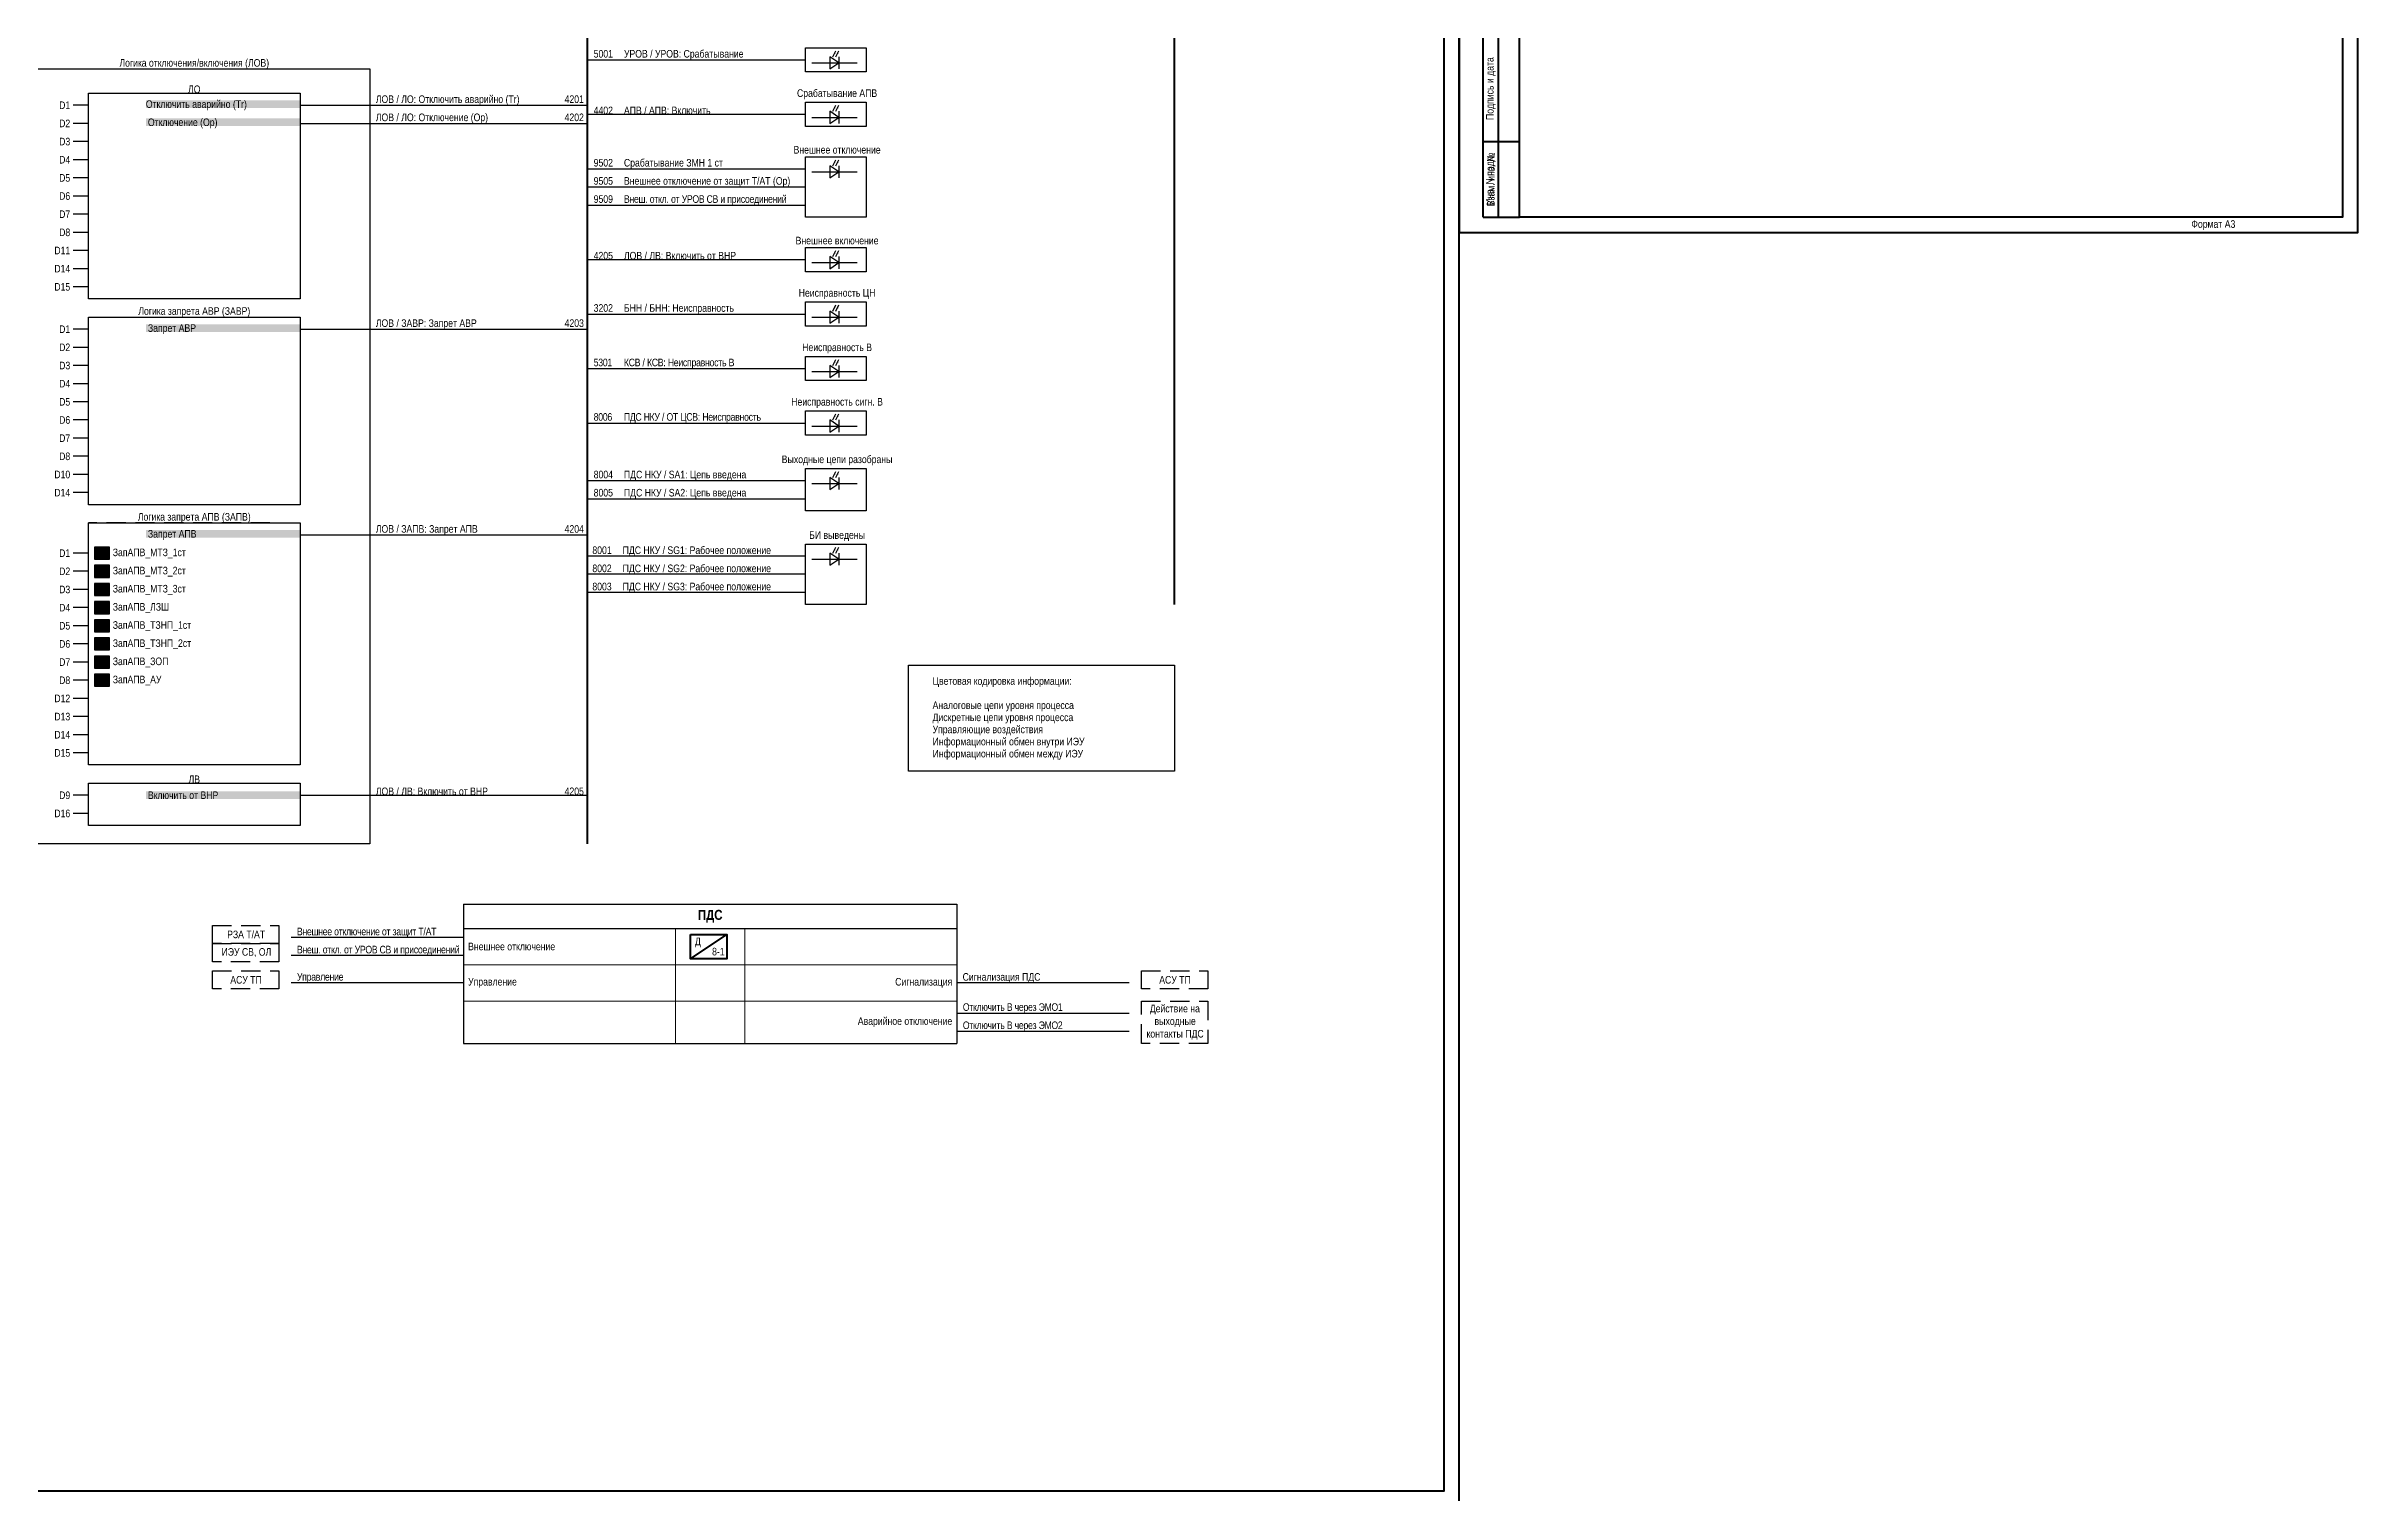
# Model space of a CAD drawing. Header units: millimetres. Extents: x 2179 to 12176, y -20554 to -12004.
# Drawn here: x 11412 to 12176, y -13821 to -13344 of the extents above; entities that cross this region are included whole.
import ezdxf
from ezdxf.enums import TextEntityAlignment as Align

# ---------------------------------------------------------------- set-up
doc = ezdxf.new("R2010")
doc.units = ezdxf.units.MM
doc.linetypes.add('штриховая2', pattern=[9.525, 6.35, -3.175])
for name, color, linetype, lineweight in [('GOOSE', 224, 'Continuous', 30), ('MMS', 190, 'Continuous', 30), ('Внутренняя шина', 4, 'Continuous', 70), ('Вход-Аналоги', 5, 'Continuous', 30), ('Линии связи', 75, 'Continuous', 30), ('Основная', 7, 'Continuous', 30), ('Основная прерывистая', 7, 'штриховая2', 30), ('Основная сплошная', 7, 'Continuous', 30), ('Отключение_включение', 1, 'Continuous', 30), ('Сигналы внутр.', 13, 'Continuous', 30), ('Толстая', 7, 'Continuous', 53), ('Цепи внешние', 134, 'Continuous', 30)]:
    doc.layers.add(name, color=color, linetype=linetype, lineweight=lineweight)
doc.layers.add('Рамка внешняя', color=8, linetype='Continuous', lineweight=40, plot=False)
doc.styles.add('2.5_Gost_RD', font='ARIALN.TTF', dxfattribs={"height": 2.5})
doc.styles.add('Narrow', font='ARIALN.TTF')
doc.styles.add('Табл дан', font='ARIALN.TTF')
doc.styles.add('Табл загол', font='ARIALNB.TTF')

# ---------------------------------------------------------------- blocks, each defined once
blk = doc.blocks.new('SW.2')
at = {"true_color": 0xadddf7}
h = blk.add_hatch(color=141, dxfattribs=at)
h.dxf.hatch_style = 1
h.paths.add_polyline_path([(5, 2), (0, 2), (0, -2), (5, -2)])
blk.add_lwpolyline([(5, 2), (0, 2), (0, -2), (5, -2)], close=True)
for points in [[(1, 0), (2, 0)], [(2, 0), (3, 1)], [(3, 0), (4, 0)]]:
    blk.add_lwpolyline(points)
blk = doc.blocks.new('*U90')
blk.add_lwpolyline([(0, 0), (1189, 0), (1189, 841), (0, 841)], close=True)
at = {"lineweight": 50}
blk.add_lwpolyline([(20, 836), (1184, 836), (1184, 5), (20, 5)], close=True, dxfattribs=at)
at = {"style": '2.5_Gost_RD', "flags": 8}
blk.add_attdef('ФОРМАТ', text='', height=2.5, dxfattribs=at).set_placement((1134, 4), align=Align.TOP_LEFT)
blk = doc.blocks.new('*T154')
at = {"layer": 'Основная', "color": 0, "linetype": 'ByBlock', "lineweight": -2, "transparency": 16777216}
for p, q in [((0, 0), (163, 0)), ((0, 0), (0, -8)), ((163, 0), (163, -8))]:
    blk.add_line(p, q, dxfattribs=at)
at = {"layer": 'Основная', "color": 0, "linetype": 'ByBlock', "lineweight": 30, "transparency": 16777216}
for p, q in [((0, -8), (163, -8)), ((0, -8), (0, -46)), ((163, -8), (163, -46)), ((0, -46), (163, -46))]:
    blk.add_line(p, q, dxfattribs=at)
at = {"layer": 'Основная', "color": 0, "linetype": 'ByBlock', "lineweight": 18, "transparency": 16777216}
for p, q in [((70, -8), (70, -46)), ((93, -8), (93, -46)), ((0, -20), (163, -20)), ((0, -32), (163, -32))]:
    blk.add_line(p, q, dxfattribs=at)
at = {"layer": 'Основная', "color": 0, "transparency": 16777216}
for s, insert, char_height, width, attachment_point, style in [('{\\C256;ПДС}', (81.5, -4), 3.3, 160, 5, 'Табл загол'), ('Внешнее отключение', (1.5, -14), 2.5, 67, 4, 'Табл дан'), ('Управление', (1.5, -26), 2.5, 67, 4, 'Табл дан'), ('Сигнализация ', (161.5, -26), 2.5, 67, 6, 'Табл дан'), ('Аварийное отключение', (161.5, -39), 2.5, 67, 6, 'Табл дан')]:
    blk.add_mtext(s, dxfattribs=dict(at, insert=insert, char_height=char_height, width=width, attachment_point=attachment_point, style=style))
blk = doc.blocks.new('*T86')
at = {"color": 0, "linetype": 'ByBlock', "lineweight": 50, "transparency": 16777216}
for p, q in [((0, 0), (0, 85)), ((0, 85), (12, 85)), ((5, 0), (5, 85)), ((12, 0), (12, 85)), ((0, 60), (12, 60)), ((0, 25), (12, 25)), ((0, 0), (12, 0))]:
    blk.add_line(p, q, dxfattribs=at)
at = {"color": 0, "transparency": 16777216, "char_height": 2.5, "attachment_point": 5, "rotation": 90, "style": '2.5_Gost_RD'}
for s, insert, width in [('Инв. № подл.', (2.5, 72.5), 23), ('Подпись и дата', (2.5, 42.5), 33), ('Взам. инв. №', (2.5, 12.5), 23)]:
    blk.add_mtext(s, dxfattribs=dict(at, insert=insert, width=width))
blk = doc.blocks.new('*T87')
at = {"color": 0, "linetype": 'ByBlock', "lineweight": 50, "transparency": 16777216}
for p, q in [((0, 0), (0, 65)), ((0, 65), (20, 65)), ((5, 0), (5, 65)), ((20, 0), (20, 65)), ((5, 55), (20, 55)), ((5, 40), (20, 40)), ((5, 20), (20, 20)), ((0, 0), (20, 0))]:
    blk.add_line(p, q, dxfattribs=at)
at = {"color": 0, "linetype": 'ByBlock', "lineweight": -2, "transparency": 16777216}
for p, q in [((10, 0), (10, 65)), ((15, 0), (15, 65))]:
    blk.add_line(p, q, dxfattribs=at)
at = {"color": 0, "transparency": 16777216, "insert": (2.5, 1), "char_height": 2.5, "width": 63, "attachment_point": 4, "rotation": 90, "style": '2.5_Gost_RD'}
blk.add_mtext('Согласовано', dxfattribs=at)
blk = doc.blocks.new('*T88')
at = {"color": 0, "linetype": 'ByBlock', "lineweight": 50, "transparency": 16777216}
for p, q in [((0, 0), (0, 145)), ((0, 145), (12, 145)), ((5, 0), (5, 145)), ((12, 0), (12, 145)), ((0, 110), (12, 110)), ((0, 85), (12, 85)), ((0, 60), (12, 60)), ((0, 25), (12, 25)), ((0, 0), (12, 0))]:
    blk.add_line(p, q, dxfattribs=at)
at = {"color": 0, "transparency": 16777216, "char_height": 2.5, "attachment_point": 5, "rotation": 90, "style": '2.5_Gost_RD'}
for s, insert, width in [('{\\C256;Подпись и дата}', (2.5, 127.5), 33), ('{\\C256;Инв. N дубл.}', (2.5, 97.5), 23), ('{\\C256;Взам. инв. N}', (2.5, 72.5), 23), ('Подпись и дата', (2.5, 42.5), 33), ('Инв. N подл.', (2.5, 12.5), 23)]:
    blk.add_mtext(s, dxfattribs=dict(at, insert=insert, width=width))
blk = doc.blocks.new('*U85')
blk.add_lwpolyline([(0, 0), (297, 0), (297, 420), (0, 420)], close=True)
at = {"lineweight": 50}
blk.add_lwpolyline([(20, 415), (292, 415), (292, 5), (20, 5)], close=True, dxfattribs=at)
for name, p in [('*T87', (0, 90)), ('*T88', (8, 5)), ('*T86', (8, 5))]:
    blk.add_blockref(name, p)
at = {"style": '2.5_Gost_RD', "flags": 8}
blk.add_attdef('ФОРМАТ', text='', height=2.5, dxfattribs=at).set_placement((242, 4), align=Align.TOP_LEFT)

msp = doc.modelspace()

# ---------------------------------------------------------------- linework, layer by layer
at = {"layer": 'Внутренняя шина'}
for points in [[(11591, -13607), (11591, -13104)], [(11785, -13528), (11785, -13104)]]:
    msp.add_lwpolyline(points, dxfattribs=at)
at = {"layer": 'Линии связи'}
for points in [[(11591, -13348), (11663, -13348)], [(11496, -13363), (11591, -13363)], [(11591, -13366), (11663, -13366)], [(11496, -13369), (11591, -13369)], [(11591, -13384), (11663, -13384)], [(11591, -13390), (11663, -13390)], [(11591, -13396), (11663, -13396)], [(11591, -13414), (11663, -13414)], [(11496, -13437), (11591, -13437)], [(11591, -13432), (11663, -13432)], [(11591, -13450), (11663, -13450)], [(11591, -13468), (11663, -13468)], [(11591, -13487), (11663, -13487)], [(11591, -13493), (11663, -13493)], [(11496, -13505), (11591, -13505)], [(11663, -13512), (11591, -13512)], [(11663, -13518), (11591, -13518)], [(11663, -13524), (11591, -13524)], [(11496, -13591), (11591, -13591)], [(11550, -13638), (11493, -13638)], [(11550, -13644), (11493, -13644)], [(11550, -13653), (11493, -13653)], [(11770, -13653), (11713, -13653)], [(11713, -13663), (11770, -13663)], [(11713, -13669), (11770, -13669)]]:
    msp.add_lwpolyline(points, dxfattribs=at)
at = {"layer": 'Основная'}
for points in [[(11663, -13344), (11683, -13344), (11683, -13352), (11663, -13352)], [(11403, -13351), (11519, -13351), (11519, -13607), (11403, -13607)], [(11426, -13359), (11496, -13359), (11496, -13427), (11426, -13427)], [(11663, -13362), (11683, -13362), (11683, -13370), (11663, -13370)], [(11663, -13380), (11683, -13380), (11683, -13400), (11663, -13400)], [(11663, -13410), (11683, -13410), (11683, -13418), (11663, -13418)], [(11663, -13428), (11683, -13428), (11683, -13436), (11663, -13436)], [(11426, -13433), (11496, -13433), (11496, -13495), (11426, -13495)], [(11663, -13446), (11683, -13446), (11683, -13454), (11663, -13454)], [(11663, -13464), (11683, -13464), (11683, -13472), (11663, -13472)], [(11663, -13483), (11683, -13483), (11683, -13497), (11663, -13497)], [(11426, -13501), (11496, -13501), (11496, -13581), (11426, -13581)], [(11663, -13508), (11683, -13508), (11683, -13528), (11663, -13528)], [(11426, -13587), (11496, -13587), (11496, -13601), (11426, -13601)]]:
    msp.add_lwpolyline(points, close=True, dxfattribs=at)
for points in [[(11426, -13363), (11421, -13363)], [(11426, -13369), (11421, -13369)], [(11426, -13375), (11421, -13375)], [(11426, -13381), (11421, -13381)], [(11426, -13387), (11421, -13387)], [(11426, -13393), (11421, -13393)], [(11426, -13399), (11421, -13399)], [(11426, -13405), (11421, -13405)], [(11426, -13411), (11421, -13411)], [(11426, -13417), (11421, -13417)], [(11426, -13423), (11421, -13423)], [(11426, -13437), (11421, -13437)], [(11426, -13443), (11421, -13443)], [(11426, -13449), (11421, -13449)], [(11426, -13455), (11421, -13455)], [(11426, -13461), (11421, -13461)], [(11426, -13467), (11421, -13467)], [(11426, -13473), (11421, -13473)], [(11426, -13479), (11421, -13479)], [(11426, -13485), (11421, -13485)], [(11426, -13491), (11421, -13491)], [(11426, -13511), (11421, -13511)], [(11426, -13517), (11421, -13517)], [(11426, -13523), (11421, -13523)], [(11426, -13529), (11421, -13529)], [(11426, -13535), (11421, -13535)], [(11426, -13541), (11421, -13541)], [(11426, -13547), (11421, -13547)], [(11426, -13553), (11421, -13553)], [(11426, -13559), (11421, -13559)], [(11426, -13565), (11421, -13565)], [(11426, -13571), (11421, -13571)], [(11426, -13577), (11421, -13577)], [(11426, -13591), (11421, -13591)], [(11426, -13597), (11421, -13597)]]:
    msp.add_lwpolyline(points, dxfattribs=at)
at = {"layer": 'Основная прерывистая'}
msp.add_lwpolyline([(11486, -13501), (11426, -13501)], dxfattribs=at)
at = {"layer": 'Основная сплошная'}
for points in [[(11672.06, -13347), (11673.06, -13345)], [(11673.06, -13347), (11674.06, -13345)], [(11665.06, -13349), (11680.06, -13349)], [(11671.06, -13347), (11671.06, -13351), (11674.06, -13349), (11671.06, -13347)], [(11674.06, -13347), (11674.06, -13351)], [(11665.06, -13367), (11680.06, -13367)], [(11671.06, -13365), (11671.06, -13369), (11674.06, -13367), (11671.06, -13365)], [(11672.06, -13365), (11673.06, -13363)], [(11673.06, -13365), (11674.06, -13363)], [(11674.06, -13365), (11674.06, -13369)], [(11671.06, -13383), (11671.06, -13387), (11674.06, -13385), (11671.06, -13383)], [(11672.06, -13383), (11673.06, -13381)], [(11673.06, -13383), (11674.06, -13381)], [(11674.06, -13383), (11674.06, -13387)], [(11665.06, -13385), (11680.06, -13385)], [(11671.06, -13413), (11671.06, -13417), (11674.06, -13415), (11671.06, -13413)], [(11672.06, -13413), (11673.06, -13411)], [(11673.06, -13413), (11674.06, -13411)], [(11674.06, -13413), (11674.06, -13417)], [(11665.06, -13415), (11680.06, -13415)], [(11672.06, -13431), (11673.06, -13429)], [(11673.06, -13431), (11674.06, -13429)], [(11665.06, -13433), (11680.06, -13433)], [(11671.06, -13431), (11671.06, -13435), (11674.06, -13433), (11671.06, -13431)], [(11674.06, -13431), (11674.06, -13435)], [(11665.06, -13451), (11680.06, -13451)], [(11671.06, -13449), (11671.06, -13453), (11674.06, -13451), (11671.06, -13449)], [(11672.06, -13449), (11673.06, -13447)], [(11673.06, -13449), (11674.06, -13447)], [(11674.06, -13449), (11674.06, -13453)], [(11671.06, -13467), (11671.06, -13471), (11674.06, -13469), (11671.06, -13467)], [(11672.06, -13467), (11673.06, -13465)], [(11673.06, -13467), (11674.06, -13465)], [(11674.06, -13467), (11674.06, -13471)], [(11665.06, -13469), (11680.06, -13469)], [(11665.06, -13488), (11680.06, -13488)], [(11671.06, -13486), (11671.06, -13490), (11674.06, -13488), (11671.06, -13486)], [(11672.06, -13486), (11673.06, -13484)], [(11673.06, -13486), (11674.06, -13484)], [(11674.06, -13486), (11674.06, -13490)], [(11665.06, -13513), (11680.06, -13513)], [(11671.06, -13511), (11671.06, -13515), (11674.06, -13513), (11671.06, -13511)], [(11672.06, -13511), (11673.06, -13509)], [(11673.06, -13511), (11674.06, -13509)], [(11674.06, -13511), (11674.06, -13515)]]:
    msp.add_lwpolyline(points, dxfattribs=at)
for points in [[(11672.56, -13346, 0.5, 0, 0), (11673.06, -13345, 0, 0, 0)], [(11673.56, -13346, 0.5, 0, 0), (11674.06, -13345, 0, 0, 0)], [(11672.56, -13364, 0.5, 0, 0), (11673.06, -13363, 0, 0, 0)], [(11673.56, -13364, 0.5, 0, 0), (11674.06, -13363, 0, 0, 0)], [(11672.56, -13382, 0.5, 0, 0), (11673.06, -13381, 0, 0, 0)], [(11673.56, -13382, 0.5, 0, 0), (11674.06, -13381, 0, 0, 0)], [(11672.56, -13412, 0.5, 0, 0), (11673.06, -13411, 0, 0, 0)], [(11673.56, -13412, 0.5, 0, 0), (11674.06, -13411, 0, 0, 0)], [(11672.56, -13430, 0.5, 0, 0), (11673.06, -13429, 0, 0, 0)], [(11673.56, -13430, 0.5, 0, 0), (11674.06, -13429, 0, 0, 0)], [(11672.56, -13448, 0.5, 0, 0), (11673.06, -13447, 0, 0, 0)], [(11673.56, -13448, 0.5, 0, 0), (11674.06, -13447, 0, 0, 0)], [(11672.56, -13466, 0.5, 0, 0), (11673.06, -13465, 0, 0, 0)], [(11673.56, -13466, 0.5, 0, 0), (11674.06, -13465, 0, 0, 0)], [(11672.56, -13485, 0.5, 0, 0), (11673.06, -13484, 0, 0, 0)], [(11673.56, -13485, 0.5, 0, 0), (11674.06, -13484, 0, 0, 0)], [(11672.56, -13510, 0.5, 0, 0), (11673.06, -13509, 0, 0, 0)], [(11673.56, -13510, 0.5, 0, 0), (11674.06, -13509, 0, 0, 0)]]:
    msp.add_lwpolyline(points, format="xyseb", dxfattribs=at)
at = {"layer": 'Основная сплошная', "ltscale": 0.3}
msp.add_lwpolyline([(11697, -13548), (11785, -13548), (11785, -13583), (11697, -13583)], close=True, dxfattribs=at)
at = {"layer": 'Основная сплошная', "linetype": 'штриховая2'}
for points in [[(11489, -13640), (11467, -13640), (11467, -13634), (11489, -13634)], [(11489, -13646), (11467, -13646), (11467, -13640), (11489, -13640)], [(11489, -13655), (11467, -13655), (11467, -13649), (11489, -13649)], [(11796, -13655), (11774, -13655), (11774, -13649), (11796, -13649)], [(11796, -13673), (11774, -13673), (11774, -13659), (11796, -13659)]]:
    msp.add_lwpolyline(points, close=True, dxfattribs=at)
at = {"layer": 'Толстая'}
msp.add_line((11625, -13645), (11637, -13637), dxfattribs=at)
msp.add_lwpolyline([(11625, -13637), (11637, -13637), (11637, -13645), (11625, -13645)], close=True, dxfattribs=at)

# ---------------------------------------------------------------- block references
msp.add_blockref('*T154', (11550, -13627))
at = {"layer": 'Основная'}
for p in [(11428, -13511), (11428, -13517), (11428, -13523), (11428, -13529), (11428, -13535), (11428, -13541), (11428, -13547), (11428, -13553)]:
    msp.add_blockref('SW.2', p, dxfattribs=at)
at = {"layer": 'Рамка внешняя'}
msp.add_blockref('*U90', (10690, -13826), dxfattribs=at)
msp.add_blockref('*U85', (11879, -13405), dxfattribs=at).add_auto_attribs({'ФОРМАТ': 'Формат А3'})

# ---------------------------------------------------------------- texts
at = {"layer": 'GOOSE', "char_height": 2.5}
for s, insert, width, attachment_point, style in [('9502^IСрабатывание {\\A1;ЗМН 1 ст}', (11593, -13384), 48, 7, 'Narrow'), ('9505^IВнешнее отключение от защит Т/АТ (Op)', (11593, -13390), 70, 7, 'Narrow'), ('9509^I{\\T0.95;Внеш. откл. от УРОВ СВ и присоединений}', (11593, -13396), 70, 7, 'Narrow'), ('\\A1;Информационный обмен между ИЭУ', (11705, -13576), 72, 1, 'Табл дан'), ('{\\T0.95;Внешнее отключение от защит Т/АТ}', (11494.93, -13638), 73.0735, 7, 'Narrow'), ('{\\T0.95;Внеш. откл. от УРОВ СВ и присоединений}', (11494.93, -13644), 73.0735, 7, 'Narrow')]:
    msp.add_mtext(s, dxfattribs=dict(at, insert=insert, width=width, attachment_point=attachment_point, style=style))
at = {"layer": 'MMS', "char_height": 2.5}
for s, insert, width, attachment_point, style in [('\\A1;Управляющие воздействия', (11705, -13568), 72, 1, 'Табл дан'), ('{\\T0.95;Управление}', (11494.93, -13653), 55.0735, 7, 'Narrow')]:
    msp.add_mtext(s, dxfattribs=dict(at, insert=insert, width=width, attachment_point=attachment_point, style=style))
at = {"layer": 'Вход-Аналоги', "insert": (11705, -13560), "char_height": 2.5, "width": 72, "attachment_point": 1, "style": 'Табл дан'}
msp.add_mtext('\\A1;Аналоговые цепи уровня процесса', dxfattribs=at)
at = {"layer": 'Основная', "style": 'Табл дан'}
for s, p in [('D1', (11420, -13363)), ('D2', (11420, -13369)), ('D3', (11420, -13375)), ('D4', (11420, -13381)), ('D5', (11420, -13387)), ('D6', (11420, -13393)), ('D7', (11420, -13399)), ('D8', (11420, -13405)), ('D11', (11420, -13411)), ('D14', (11420, -13417)), ('D15', (11420, -13423)), ('D1', (11420, -13437)), ('D2', (11420, -13443)), ('D3', (11420, -13449)), ('D4', (11420, -13455)), ('D5', (11420, -13461)), ('D6', (11420, -13467)), ('D7', (11420, -13473)), ('D8', (11420, -13479)), ('D10', (11420, -13485)), ('D14', (11420, -13491)), ('D1', (11420, -13511)), ('D2', (11420, -13517)), ('D3', (11420, -13523)), ('D4', (11420, -13529)), ('D5', (11420, -13535)), ('D6', (11420, -13541)), ('D7', (11420, -13547)), ('D8', (11420, -13553)), ('D12', (11420, -13559)), ('D13', (11420, -13565)), ('D14', (11420, -13571)), ('D15', (11420, -13577)), ('D9', (11420, -13591)), ('D16', (11420, -13597))]:
    msp.add_text(s, height=2.5, dxfattribs=at).set_placement(p, align=Align.MIDDLE_RIGHT)
for s, p in [('ЗапАПВ_МТЗ_1ст', (11434.07, -13510.75)), ('ЗапАПВ_МТЗ_2ст', (11434.07, -13516.75)), ('ЗапАПВ_МТЗ_3ст', (11434.07, -13522.75)), ('ЗапАПВ_ЛЗШ', (11434.07, -13528.75)), ('ЗапАПВ_ТЗНП_1ст', (11434.07, -13534.75)), ('ЗапАПВ_ТЗНП_2ст', (11434.07, -13540.75)), ('ЗапАПВ_ЗОП', (11434.07, -13546.75)), ('ЗапАПВ_АУ', (11434.07, -13552.75))]:
    msp.add_text(s, height=2.5, dxfattribs=at).set_placement(p, align=Align.MIDDLE_LEFT)
at = {"layer": 'Основная', "char_height": 2.5}
for s, insert, width, attachment_point, style in [('Логика отключения/включения (ЛОВ)', (11461, -13351), 116, 8, 'Narrow'), ('ЛО', (11461, -13359), 70, 8, 'Narrow'), ('Срабатывание АПВ', (11673.44, -13361), 45, 8, 'Narrow'), ('Внешнее отключение', (11673.44, -13379), 45, 8, 'Narrow'), ('Внешнее включение', (11673.44, -13409), 45, 8, 'Narrow'), ('Логика запрета АВР (ЗАВР)', (11461, -13433), 70, 8, 'Narrow'), ('Неисправность ЦН', (11673.44, -13427), 45, 8, 'Narrow'), ('Неисправность В', (11673.44, -13445), 45, 8, 'Narrow'), ('Неисправность сигн. В', (11673.44, -13463), 45, 8, 'Narrow'), ('Выходные цепи разобраны', (11673.44, -13482), 45, 8, 'Narrow'), ('Логика запрета АПВ (ЗАПВ)', (11461, -13501), 70, 8, 'Narrow'), ('БИ выведены', (11673.44, -13507), 45, 8, 'Narrow'), ('\\A1;Цветовая кодировка информации:', (11705, -13552), 132, 1, 'Табл дан'), ('ЛВ', (11461, -13587), 70, 8, 'Narrow'), ('\\pi4.85999;РЗА Т/АТ', (11467, -13637), 22, 4, 'Narrow'), ('\\pi3.0208;ИЭУ СВ, ОЛ', (11467, -13643), 22, 4, 'Narrow'), ('\\pi5.91047;АСУ ТП', (11467, -13652), 22, 4, 'Narrow'), ('Сигнализация ПДС', (11714.93, -13653), 73.0735, 7, 'Narrow'), ('\\pi5.91047;АСУ ТП', (11774, -13652), 22, 4, 'Narrow'), ('\\pi2.78632;Действие на \\P\\pi4.3322;выходные \\P\\pi1.70686;контакты ПДС', (11774, -13666), 22, 4, 'Narrow')]:
    msp.add_mtext(s, dxfattribs=dict(at, insert=insert, width=width, attachment_point=attachment_point, style=style))
at = {"layer": 'Основная', "char_height": 2.5, "width": 51, "attachment_point": 4, "style": 'Narrow', "bg_fill": 1, "box_fill_scale": 1, "bg_fill_color": 9, "bg_fill_transparency": 0}
for s, insert in [('Отключить аварийно (Tr)', (11445, -13363)), ('\\pl0.67568;Отключение (Op)', (11445, -13369)), ('\\pl0.67568;Запрет АВР', (11445, -13437)), ('\\pl0.67568;Запрет АПВ', (11445, -13505)), ('\\pl0.67568;Включить от ВНР', (11445, -13591))]:
    msp.add_mtext(s, dxfattribs=dict(at, insert=insert))
at = {"layer": 'Отключение_включение', "color": 0, "char_height": 2.5, "attachment_point": 1, "style": 'Narrow'}
for s, insert in [('Д', (11626.45, -13638.05)), ('8-1', (11632.13, -13641.42))]:
    msp.add_mtext_dynamic_manual_height_columns(s, width=6.68, gutter_width=173.62, heights=[0], dxfattribs=dict(at, insert=insert))
at = {"layer": 'Сигналы внутр.', "char_height": 2.5}
for s, insert, width, attachment_point, style in [('5001^IУРОВ / УРОВ: Срабатывание', (11593, -13348), 70, 7, 'Narrow'), ('ЛОВ / ЛО: Отключить аварийно (Tr)^I^I   4201^I', (11521, -13363), 70, 7, 'Табл дан'), ('ЛОВ / ЛО: Отключение (Op)^I^I^I   4202^I', (11521, -13369), 70, 7, 'Табл дан'), ('4402^IАПВ / АПВ: Включить', (11593, -13366), 48, 7, 'Narrow'), ('4205^IЛОВ / ЛВ: Включить от ВНР', (11593, -13414), 48, 7, 'Narrow'), ('3202^IБНН / БНН: Неисправность', (11593, -13432), 70, 7, 'Narrow'), ('ЛОВ / ЗАВР: Запрет АВР^I   ^I^I   4203^I', (11521, -13437), 70, 7, 'Табл дан'), ('{\\T0.95;5301^IКСВ / КСВ: Неисправность В}', (11593, -13450), 70, 7, 'Narrow'), ('{\\T0.95;8006^IПДС НКУ / \\A1;ОТ ЦСВ\\A0;: Неисправность}', (11593, -13468), 70, 7, 'Narrow'), ('8004^IПДС НКУ / SA1: Цепь введена', (11593, -13487), 70, 7, 'Narrow'), ('8005^IПДС НКУ / SA2: Цепь введена', (11593, -13493), 70, 7, 'Narrow'), ('ЛОВ / ЗАПВ: Запрет АПВ^I   ^I^I   4204^I', (11521, -13505), 70, 7, 'Табл дан'), ('8001^IПДС НКУ / SG1: Рабочее положение', (11592.57, -13512), 70.43, 7, 'Табл дан'), ('8002^IПДС НКУ / SG2: Рабочее положение', (11592.57, -13518), 70.43, 7, 'Табл дан'), ('8003^IПДС НКУ / SG3: Рабочее положение', (11592.57, -13524), 70.43, 7, 'Табл дан'), ('\\A1;Информационный обмен внутри ИЭУ', (11705, -13572), 72, 1, 'Табл дан'), ('ЛОВ / ЛВ: Включить от ВНР^I^I^I   4205^I', (11521, -13591), 70, 7, 'Табл дан')]:
    msp.add_mtext(s, dxfattribs=dict(at, insert=insert, width=width, attachment_point=attachment_point, style=style))
at = {"layer": 'Цепи внешние', "char_height": 2.5, "style": 'Табл дан'}
for s, insert, width, attachment_point in [('\\A1;Дискретные цепи уровня процесса', (11705, -13564), 78, 1), ('{\\T0.95;Отключить В через ЭМО1}', (11715, -13663), 55, 7), ('{\\T0.95;Отключить В через ЭМО2}', (11715, -13669), 49.957, 7)]:
    msp.add_mtext(s, dxfattribs=dict(at, insert=insert, width=width, attachment_point=attachment_point))

doc.saveas('drawing.dxf')
